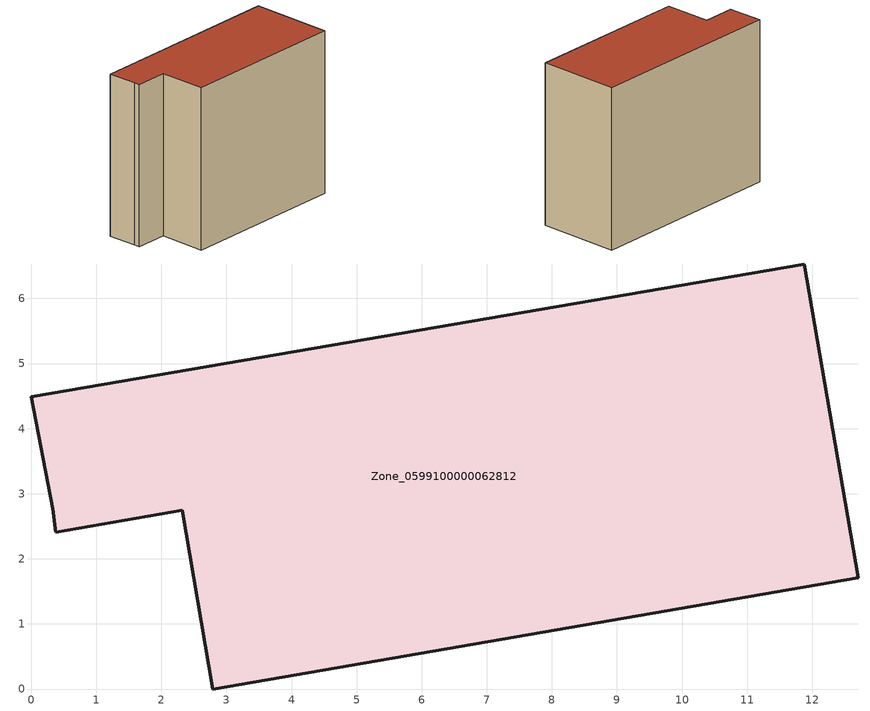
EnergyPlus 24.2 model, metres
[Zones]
Zone_0599100000062812
 floor ground (C_G): 0.33,2.77 0,4.49 11.88,6.53 12.71,1.71 2.79,0 2.32,2.75 0.37,2.41 z0
 wall outside (C_F): 2.79,0 12.71,1.71 11.88,6.53 0,4.49 0.33,2.77 0.37,2.41 2.32,2.75 2.79,0 z0:9.73
 roof outside (C_R): 0,4.49 0.33,2.77 0.37,2.41 2.32,2.75 2.79,0 12.71,1.71 11.88,6.53 z9.73
[BUILDING]
Pand.0599100000062812: North Axis=0; Terrain=City; Loads Convergence Tolerance Value=0.04; Temperature Convergence Tolerance Value=0.4; Solar Distribution=FullExterior; Maximum Number of Warmup Days=25; Minimum Number of Warmup Days=1
[Site:Location]
Rotterdam.The.Hague.AP_ZH_NLD Design_Conditions: Latitude=51.96; Longitude=4.45; Time Zone=1; Elevation=-4.5
[SITE:GROUNDTEMPERATURE:BUILDINGSURFACE]
18, 18, 18, 18, 18, 18, 18, 18, 18, 18, 18, 18
[MATERIAL] Thermal Absorptance=0.9; Solar Absorptance=0.7; Visible Absorptance=0.7
Name | Roughness | Thickness | Conductivity | Density | Specific Heat
G.TI.1946 | MediumSmooth | 0.15 | 1 | 540 | 1210
F.TI.1946 | Rough | 0.3 | 0.857143 | 1920 | 840
R.TI.1946 | MediumRough | 0.2 | 0.1 | 1500 | 1000
[CONSTRUCTION]
C_G: G.TI.1946
C_F: F.TI.1946
C_R: R.TI.1946
[ZONE]
Zone_0599100000062812: Type=1; Multiplier=1; Ceiling Height=Autocalculate; Volume=Autocalculate; Floor Area=autocalculate; Part of Total Floor Area=Yes
[ZONEINFILTRATION:DESIGNFLOWRATE]
Infil_Zone_0599100000062812: Zone or ZoneList or Space or SpaceList=Zone_0599100000062812; Schedule=AlwaysOn; Design Flow Rate Calculation Method=Flow/Area; Flow Rate per Floor Area=0.003; Constant Term Coefficient=1; Temperature Term Coefficient=0; Velocity Term Coefficient=0; Velocity Squared Term Coefficient=0
[HVACTEMPLATE:ZONE:IDEALLOADSAIRSYSTEM]
Zone_0599100000062812: Maximum Heating Supply Air Temperature=50; Minimum Cooling Supply Air Temperature=13; Maximum Heating Supply Air Humidity Ratio=0.0156; Minimum Cooling Supply Air Humidity Ratio=0.0077; Heating Limit=NoLimit; Cooling Limit=NoLimit; Dehumidification Control Type=ConstantSensibleHeatRatio; Cooling Sensible Heat Ratio=0.7; Dehumidification Setpoint=60; Humidification Control Type=None; Humidification Setpoint=30; Outdoor Air Method=None; Outdoor Air Flow Rate per Person=0.00944; Outdoor Air Flow Rate per Zone Floor Area=0; Outdoor Air Flow Rate per Zone=0; Demand Controlled Ventilation Type=None; Outdoor Air Economizer Type=NoEconomizer; Heat Recovery Type=None; Sensible Heat Recovery Effectiveness=0.7; Latent Heat Recovery Effectiveness=0.65
[ZONECONTROL:THERMOSTAT]
ThermostatControl_Zone_0599100000062812: Zone or ZoneList=Zone_0599100000062812; Control Type Schedule=DualSetpointControlType; Control 1=Thermostat_Zone_0599100000062812; Temperature Difference Between Cutout And Setpoint=0
[THERMOSTATSETPOINT:DUALSETPOINT]
Thermostat_Zone_0599100000062812: Heating Setpoint Temperature Schedule=HeatingSetpoint_Zone_0599100000062812; Cooling Setpoint Temperature Schedule=CoolingSetpoint_Zone_0599100000062812
[SCHEDULE:COMPACT]
HeatingSetpoint_Zone_0599100000062812: Through: 12/31, For: AllDays, Until: 24:00, 21
CoolingSetpoint_Zone_0599100000062812: Through: 12/31, For: AllDays, Until: 24:00, 24
DualSetpointControlType: Through: 12/31, For: AllDays, Until: 24:00, 4
AlwaysOn: Through: 12/31, For: AllDays, Until: 24:00, 1
